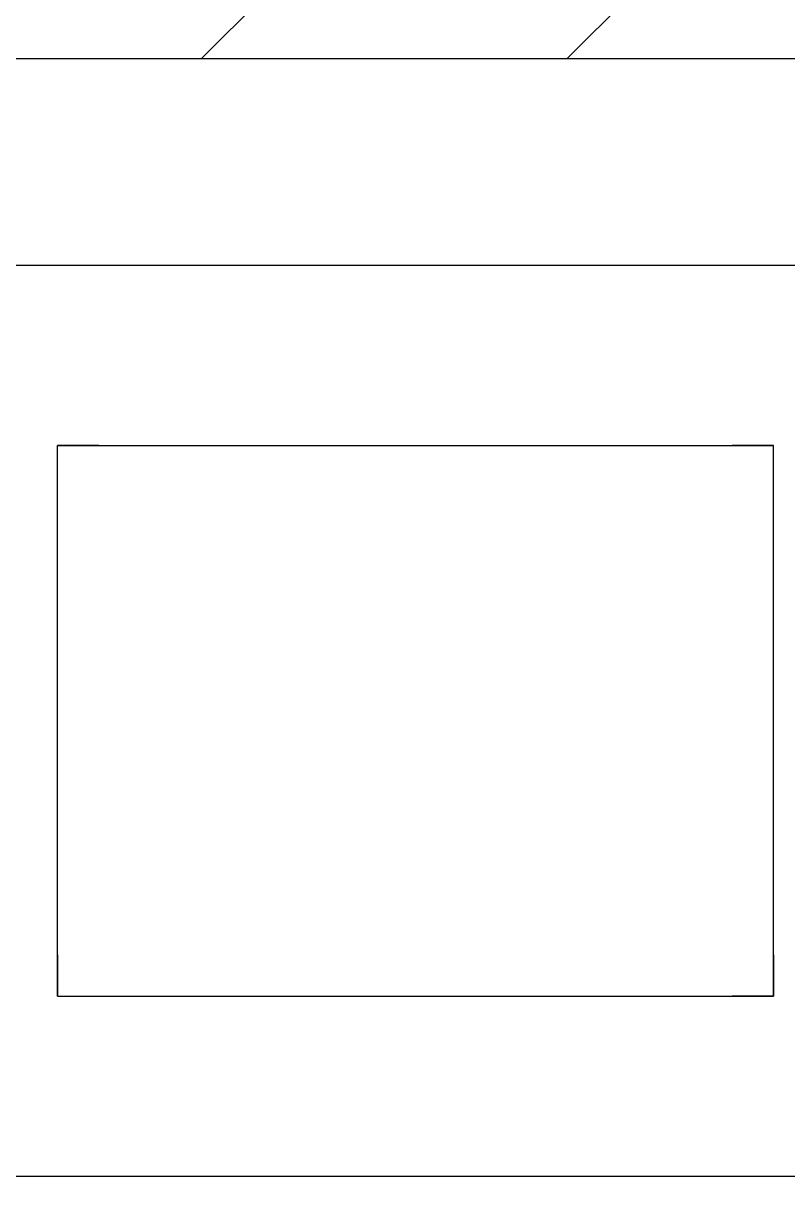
# Model space of a CAD drawing. Header units: millimetres. Extents: x -203524 to 13185, y 0 to 34178.
# Drawn here: x 6473.7 to 6658.3, y 3854.3 to 4137.4 of the extents above; entities that cross this region are included whole.
import ezdxf

# ---------------------------------------------------------------- set-up
doc = ezdxf.new("R2010")
doc.units = ezdxf.units.MM
doc.header["$MEASUREMENT"] = 0
doc.layers.get('0').update_dxf_attribs({"lineweight": 25})
doc.layers.add('D', color=3, linetype='Continuous', lineweight=13)

msp = doc.modelspace()

# ---------------------------------------------------------------- hatches: boundary and pattern name
at = {"layer": 'D'}
h = msp.add_hatch(dxfattribs=at)
h.set_pattern_fill('ANSI31', color=256, scale=500, style=0)
h.set_pattern_definition([(45, (223655.766, 22747.776), (-44.194174, 44.194174), [])])
h.paths.add_polyline_path([(6792.911, 4128.924), (6792.911, 3498.924), (6792.911, 3068.924), (6792.911, 2448.924), (6767.911, 2448.924), (6767.911, 2438.924), (6753.303, 2438.924), (6753.303, 2430.924), (6787.411, 2430.924), (6787.411, 2427.924), (6942.911, 2427.924), (6942.911, 4214.859), (7592.911, 4214.859), (7592.911, 5127.924), (5192.911, 5127.924), (5192.911, 4214.859), (5842.911, 4214.859), (5842.911, 2427.924), (5993.411, 2427.924), (5993.411, 2430.924), (6027.518, 2430.924), (6027.518, 2438.924), (6017.911, 2438.924), (6017.911, 2448.924), (5992.911, 2448.924), (5992.911, 3068.924), (5992.911, 3498.924), (5992.911, 4128.924)])

# ---------------------------------------------------------------- linework, layer by layer
for p, q in [((5992.911, 4128.924), (6792.911, 4128.924)), ((5992.911, 4128.924), (6792.911, 4128.924)), ((6481.911, 4025.424), (6481.911, 4035.424)), ((6491.911, 4035.424), (6481.911, 4035.424)), ((6481.911, 4035.424), (6654.911, 4035.424)), ((6481.911, 3902.424), (6481.911, 4035.424)), ((6654.911, 4035.424), (6644.911, 4035.424)), ((6654.911, 4025.424), (6654.911, 4035.424)), ((6654.911, 3902.424), (6654.911, 4035.424)), ((6481.911, 3912.424), (6481.911, 3902.424)), ((6654.911, 3912.424), (6654.911, 3902.424)), ((6481.911, 3902.424), (6491.911, 3902.424)), ((6481.911, 3902.424), (6481.911, 3902.424)), ((6481.911, 3902.424), (6654.911, 3902.424)), ((6654.911, 3902.424), (6644.911, 3902.424))]:
    msp.add_line(p, q)
msp.add_lwpolyline([(6017.911, 3858.924), (6767.911, 3858.924), (6767.911, 4078.924), (6017.911, 4078.924), (6017.911, 3858.924)], close=True)

doc.saveas('drawing.dxf')
